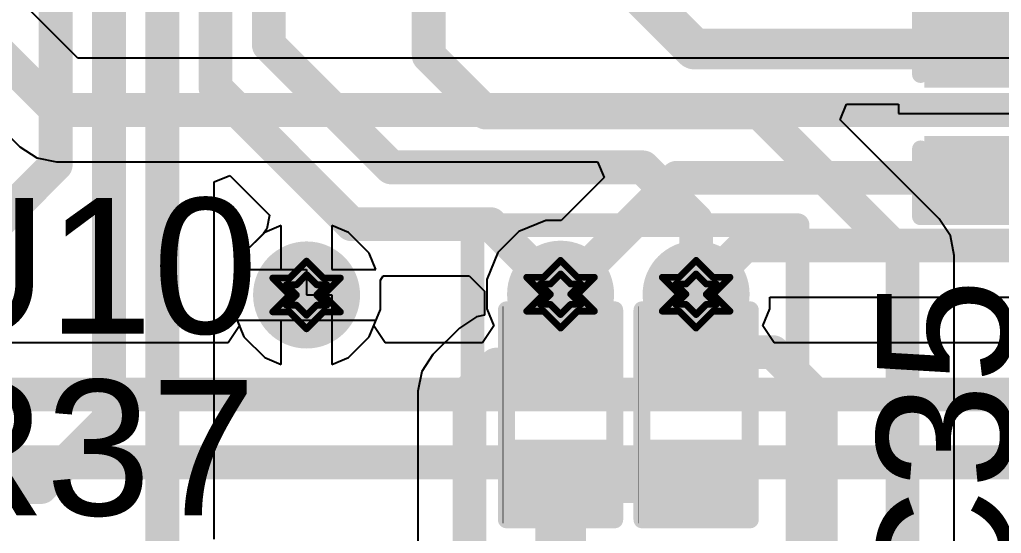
# Model space of a CAD drawing. Header units: inches. Extents: x -18 to 237, y -41 to 211.
# Drawn here: x 19.28 to 26.65, y 47.25 to 51.1 of the extents above; entities that cross this region are included whole.
import ezdxf

# ---------------------------------------------------------------- set-up
doc = ezdxf.new("R2010")
doc.units = ezdxf.units.IN
for name, color, linetype in [('Bottom Layer', 5, 'Continuous'), ('Bottom Solder', 6, 'Continuous'), ('Drill Drawing', 1, 'Continuous'), ('Top Layer', 1, 'Continuous'), ('Top Overlay', 2, 'Continuous'), ('Top Paste', 8, 'Continuous'), ('Top Solder', 216, 'Continuous'), ('Via Holes', 16, 'Continuous')]:
    doc.layers.add(name, color=color, linetype=linetype)
doc.styles.add('Arial', font='', dxfattribs={"height": 0.2})
doc.styles.get('Arial').set_extended_font_data('Arial')

# ---------------------------------------------------------------- blocks, each defined once
blk = doc.blocks.new('R___0402_50')
at = {"layer": 'Top Layer'}
for points in [[(-0.6985, -0.3175), (-0.6985, 0.3175), (-0.2413, 0.3175), (-0.2413, -0.3175)], [(0.2413, -0.3175), (0.2413, 0.3175), (0.6985, 0.3175), (0.6985, -0.3175)]]:
    blk.add_hatch(color=1, dxfattribs=at).paths.add_polyline_path(points)
at = {"layer": 'Top Paste'}
for points in [[(-0.6985, -0.3175), (-0.6985, 0.3175), (-0.2413, 0.3175), (-0.2413, -0.3175)], [(0.2413, -0.3175), (0.2413, 0.3175), (0.6985, 0.3175), (0.6985, -0.3175)]]:
    blk.add_hatch(color=8, dxfattribs=at).paths.add_polyline_path(points)
at = {"layer": 'Top Solder'}
for points in [[(-0.7535, -0.3725), (-0.7535, 0.3725), (-0.1863, 0.3725), (-0.1863, -0.3725)], [(0.1863, -0.3725), (0.1863, 0.3725), (0.7535, 0.3725), (0.7535, -0.3725)]]:
    blk.add_hatch(color=216, dxfattribs=at).paths.add_polyline_path(points)
at = {"layer": 'Top Overlay'}
for points in [[(0.7874, 0.4064, 0.127, 0.127, 0), (-0.7874, 0.4064, 0.127, 0.127, 0)], [(-0.7874, -0.4064, 0.127, 0.127, 0), (-0.7874, 0.4064, 0.127, 0.127, 0)], [(0.7874, -0.4064, 0.127, 0.127, 0), (0.7874, 0.4064, 0.127, 0.127, 0)], [(0.7874, -0.4064, 0.127, 0.127, 0), (-0.7874, -0.4064, 0.127, 0.127, 0)], [(0.8128, -0.4318, 0.00323, 0.00323, 0), (-0.8128, -0.4318, 0.00323, 0.00323, 0)]]:
    blk.add_lwpolyline(points, format="xyseb", dxfattribs=at)
for points in [[(-0.8191, 0.4064, 0.0635, 0.0635, 1), (-0.7556, 0.4064, 0.0635, 0.0635, 1)], [(-0.8191, 0.4064, 0.0635, 0.0635, 1), (-0.7556, 0.4064, 0.0635, 0.0635, 1)], [(0.7556, 0.4064, 0.0635, 0.0635, 1), (0.8191, 0.4064, 0.0635, 0.0635, 1)], [(0.7556, 0.4064, 0.0635, 0.0635, 1), (0.8191, 0.4064, 0.0635, 0.0635, 1)], [(-0.8191, -0.4064, 0.0635, 0.0635, 1), (-0.7556, -0.4064, 0.0635, 0.0635, 1)], [(-0.8191, -0.4064, 0.0635, 0.0635, 1), (-0.7556, -0.4064, 0.0635, 0.0635, 1)], [(0.7556, -0.4064, 0.0635, 0.0635, 1), (0.8191, -0.4064, 0.0635, 0.0635, 1)], [(0.7556, -0.4064, 0.0635, 0.0635, 1), (0.8191, -0.4064, 0.0635, 0.0635, 1)], [(-0.8136, -0.4318, 0.00161, 0.00161, 1), (-0.812, -0.4318, 0.00161, 0.00161, 1)], [(0.812, -0.4318, 0.00161, 0.00161, 1), (0.8136, -0.4318, 0.00161, 0.00161, 1)]]:
    blk.add_lwpolyline(points, format="xyseb", close=True, dxfattribs=at)
blk = doc.blocks.new('R___0402_51')
at = {"layer": 'Top Layer'}
for points in [[(-0.6985, -0.3175), (-0.6985, 0.3175), (-0.2413, 0.3175), (-0.2413, -0.3175)], [(0.2413, -0.3175), (0.2413, 0.3175), (0.6985, 0.3175), (0.6985, -0.3175)]]:
    blk.add_hatch(color=1, dxfattribs=at).paths.add_polyline_path(points)
at = {"layer": 'Top Paste'}
for points in [[(-0.6985, -0.3175), (-0.6985, 0.3175), (-0.2413, 0.3175), (-0.2413, -0.3175)], [(0.2413, -0.3175), (0.2413, 0.3175), (0.6985, 0.3175), (0.6985, -0.3175)]]:
    blk.add_hatch(color=8, dxfattribs=at).paths.add_polyline_path(points)
at = {"layer": 'Top Solder'}
for points in [[(-0.7535, -0.3725), (-0.7535, 0.3725), (-0.1863, 0.3725), (-0.1863, -0.3725)], [(0.1863, -0.3725), (0.1863, 0.3725), (0.7535, 0.3725), (0.7535, -0.3725)]]:
    blk.add_hatch(color=216, dxfattribs=at).paths.add_polyline_path(points)
at = {"layer": 'Top Overlay'}
for points in [[(0.7874, 0.4064, 0.127, 0.127, 0), (-0.7874, 0.4064, 0.127, 0.127, 0)], [(-0.7874, -0.4064, 0.127, 0.127, 0), (-0.7874, 0.4064, 0.127, 0.127, 0)], [(0.7874, -0.4064, 0.127, 0.127, 0), (0.7874, 0.4064, 0.127, 0.127, 0)], [(0.7874, -0.4064, 0.127, 0.127, 0), (-0.7874, -0.4064, 0.127, 0.127, 0)], [(0.8128, -0.4318, 0.00323, 0.00323, 0), (-0.8128, -0.4318, 0.00323, 0.00323, 0)]]:
    blk.add_lwpolyline(points, format="xyseb", dxfattribs=at)
for points in [[(-0.8191, 0.4064, 0.0635, 0.0635, 1), (-0.7556, 0.4064, 0.0635, 0.0635, 1)], [(-0.8191, 0.4064, 0.0635, 0.0635, 1), (-0.7556, 0.4064, 0.0635, 0.0635, 1)], [(0.7556, 0.4064, 0.0635, 0.0635, 1), (0.8191, 0.4064, 0.0635, 0.0635, 1)], [(0.7556, 0.4064, 0.0635, 0.0635, 1), (0.8191, 0.4064, 0.0635, 0.0635, 1)], [(-0.8191, -0.4064, 0.0635, 0.0635, 1), (-0.7556, -0.4064, 0.0635, 0.0635, 1)], [(-0.8191, -0.4064, 0.0635, 0.0635, 1), (-0.7556, -0.4064, 0.0635, 0.0635, 1)], [(0.7556, -0.4064, 0.0635, 0.0635, 1), (0.8191, -0.4064, 0.0635, 0.0635, 1)], [(0.7556, -0.4064, 0.0635, 0.0635, 1), (0.8191, -0.4064, 0.0635, 0.0635, 1)], [(-0.8136, -0.4318, 0.00161, 0.00161, 1), (-0.812, -0.4318, 0.00161, 0.00161, 1)], [(0.812, -0.4318, 0.00161, 0.00161, 1), (0.8136, -0.4318, 0.00161, 0.00161, 1)]]:
    blk.add_lwpolyline(points, format="xyseb", close=True, dxfattribs=at)
blk = doc.blocks.new('C___0402_129')
at = {"layer": 'Top Layer'}
for points in [[(-0.6985, -0.3175), (-0.6985, 0.3175), (-0.2413, 0.3175), (-0.2413, -0.3175)], [(0.2413, -0.3175), (0.2413, 0.3175), (0.6985, 0.3175), (0.6985, -0.3175)]]:
    blk.add_hatch(color=1, dxfattribs=at).paths.add_polyline_path(points)
at = {"layer": 'Top Paste'}
for points in [[(-0.6985, -0.3175), (-0.6985, 0.3175), (-0.2413, 0.3175), (-0.2413, -0.3175)], [(0.2413, -0.3175), (0.2413, 0.3175), (0.6985, 0.3175), (0.6985, -0.3175)]]:
    blk.add_hatch(color=8, dxfattribs=at).paths.add_polyline_path(points)
at = {"layer": 'Top Solder'}
for points in [[(-0.7585, -0.3775), (-0.7585, 0.3775), (-0.1813, 0.3775), (-0.1813, -0.3775)], [(0.1813, -0.3775), (0.1813, 0.3775), (0.7585, 0.3775), (0.7585, -0.3775)]]:
    blk.add_hatch(color=216, dxfattribs=at).paths.add_polyline_path(points)
at = {"layer": 'Top Overlay'}
for points in [[(-0.7874, 0.4064, 0.127, 0.127, 0), (-0.7874, -0.4064, 0.127, 0.127, 0)], [(-0.7874, 0.4064, 0.127, 0.127, 0), (-0.2794, 0.4064, 0.127, 0.127, 0)], [(0.2794, 0.4064, 0.127, 0.127, 0), (0.7874, 0.4064, 0.127, 0.127, 0)], [(0.7874, 0.4064, 0.127, 0.127, 0), (0.7874, -0.4064, 0.127, 0.127, 0)], [(-0.7874, -0.4064, 0.127, 0.127, 0), (-0.2794, -0.4064, 0.127, 0.127, 0)], [(0.2794, -0.4064, 0.127, 0.127, 0), (0.7874, -0.4064, 0.127, 0.127, 0)]]:
    blk.add_lwpolyline(points, format="xyseb", dxfattribs=at)
for points in [[(-0.8191, 0.4064, 0.0635, 0.0635, 1), (-0.7556, 0.4064, 0.0635, 0.0635, 1)], [(-0.8191, 0.4064, 0.0635, 0.0635, 1), (-0.7556, 0.4064, 0.0635, 0.0635, 1)], [(-0.3111, 0.4064, 0.0635, 0.0635, 1), (-0.2477, 0.4064, 0.0635, 0.0635, 1)], [(0.2477, 0.4064, 0.0635, 0.0635, 1), (0.3111, 0.4064, 0.0635, 0.0635, 1)], [(0.7556, 0.4064, 0.0635, 0.0635, 1), (0.8191, 0.4064, 0.0635, 0.0635, 1)], [(0.7556, 0.4064, 0.0635, 0.0635, 1), (0.8191, 0.4064, 0.0635, 0.0635, 1)], [(-0.8191, -0.4064, 0.0635, 0.0635, 1), (-0.7556, -0.4064, 0.0635, 0.0635, 1)], [(-0.8191, -0.4064, 0.0635, 0.0635, 1), (-0.7556, -0.4064, 0.0635, 0.0635, 1)], [(-0.3111, -0.4064, 0.0635, 0.0635, 1), (-0.2477, -0.4064, 0.0635, 0.0635, 1)], [(0.2477, -0.4064, 0.0635, 0.0635, 1), (0.3111, -0.4064, 0.0635, 0.0635, 1)], [(0.7556, -0.4064, 0.0635, 0.0635, 1), (0.8191, -0.4064, 0.0635, 0.0635, 1)], [(0.7556, -0.4064, 0.0635, 0.0635, 1), (0.8191, -0.4064, 0.0635, 0.0635, 1)]]:
    blk.add_lwpolyline(points, format="xyseb", close=True, dxfattribs=at)

msp = doc.modelspace()

# ---------------------------------------------------------------- hatches: boundary and pattern name
at = {"layer": 'Bottom Layer'}
h = msp.add_hatch(color=5, dxfattribs=at)
edge = h.paths.add_edge_path()
edge.add_arc((21.4347, 49.0351), 0.3, 0, 360)
h = msp.add_hatch(color=5, dxfattribs=at)
edge = h.paths.add_edge_path()
edge.add_arc((23.3413, 49.0406), 0.3, 0, 360)
h = msp.add_hatch(color=5, dxfattribs=at)
edge = h.paths.add_edge_path()
edge.add_arc((24.3586, 49.0406), 0.3, 0, 360)
at = {"layer": 'Bottom Solder'}
h = msp.add_hatch(color=6, dxfattribs=at)
edge = h.paths.add_edge_path()
edge.add_arc((21.4347, 49.0351), 0.4016, 0, 360)
h = msp.add_hatch(color=6, dxfattribs=at)
edge = h.paths.add_edge_path()
edge.add_arc((23.3413, 49.0406), 0.4016, 0, 360)
h = msp.add_hatch(color=6, dxfattribs=at)
edge = h.paths.add_edge_path()
edge.add_arc((24.3586, 49.0406), 0.4016, 0, 360)
at = {"layer": 'Top Layer'}
h = msp.add_hatch(color=1, dxfattribs=at)
edge = h.paths.add_edge_path()
edge.add_arc((21.4347, 49.0351), 0.3, 0, 360)
h = msp.add_hatch(color=1, dxfattribs=at)
edge = h.paths.add_edge_path()
edge.add_arc((23.3413, 49.0406), 0.3, 0, 360)
h = msp.add_hatch(color=1, dxfattribs=at)
edge = h.paths.add_edge_path()
edge.add_arc((24.3586, 49.0406), 0.3, 0, 360)
at = {"layer": 'Top Solder'}
h = msp.add_hatch(color=216, dxfattribs=at)
edge = h.paths.add_edge_path()
edge.add_arc((21.4347, 49.0351), 0.4016, 0, 360)
h = msp.add_hatch(color=216, dxfattribs=at)
edge = h.paths.add_edge_path()
edge.add_arc((23.3413, 49.0406), 0.4016, 0, 360)
h = msp.add_hatch(color=216, dxfattribs=at)
edge = h.paths.add_edge_path()
edge.add_arc((24.3586, 49.0406), 0.4016, 0, 360)
at = {"layer": 'Via Holes'}
h = msp.add_hatch(color=7, dxfattribs=at)
edge = h.paths.add_edge_path()
edge.add_arc((21.4347, 49.0351), 0.15, 0, 360)
h = msp.add_hatch(color=7, dxfattribs=at)
edge = h.paths.add_edge_path()
edge.add_arc((23.3413, 49.0406), 0.15, 0, 360)
h = msp.add_hatch(color=7, dxfattribs=at)
edge = h.paths.add_edge_path()
edge.add_arc((24.3586, 49.0406), 0.15, 0, 360)

# ---------------------------------------------------------------- linework, layer by layer
at = {"layer": 'Bottom Layer'}
for p, q in [((19.7189, 50.8105), (19.2503, 51.2791)), ((18.5871, 50.8435), (19.2833, 50.1473)), ((31.4855, 50.8105), (19.7189, 50.8105)), ((19.2833, 50.1473), (19.4093, 50.0631)), ((19.4093, 50.0631), (19.558, 50.0335)), ((19.558, 50.0335), (23.6189, 50.0335)), ((23.6189, 50.0335), (23.6675, 49.9162)), ((23.6675, 49.9162), (23.3459, 49.5946)), ((23.2311, 49.5946), (23.0275, 49.5103)), ((23.3459, 49.5946), (23.2311, 49.5946)), ((21.2442, 49.5559), (21.1209, 49.5048)), ((21.2442, 49.2256), (21.2442, 49.5559)), ((21.7485, 49.5048), (21.6252, 49.5559)), ((21.6252, 49.5559), (21.6252, 49.2256)), ((21.1209, 49.5048), (20.9651, 49.349)), ((21.9044, 49.349), (21.7485, 49.5048)), ((23.0275, 49.5103), (22.8716, 49.3544)), ((20.9651, 49.349), (20.914, 49.2256)), ((21.9555, 49.2256), (21.9044, 49.349)), ((22.8716, 49.3544), (22.7873, 49.1508)), ((20.914, 49.2256), (21.2442, 49.2256)), ((21.6252, 49.2256), (21.9555, 49.2256)), ((22.7873, 49.1508), (22.7873, 48.9304)), ((24.9126, 48.9304), (24.9126, 49.0175)), ((24.9126, 49.0175), (30.8923, 49.0175)), ((22.7873, 48.9304), (22.8396, 48.8043)), ((24.8604, 48.8043), (24.9126, 48.9304)), ((20.9307, 48.8043), (20.8458, 48.6773)), ((21.9555, 48.8446), (20.914, 48.8446)), ((20.914, 48.8446), (20.9307, 48.8043)), ((21.9387, 48.8043), (21.9555, 48.8446)), ((22.0236, 48.6773), (21.9387, 48.8043)), ((22.8396, 48.8043), (22.7552, 48.6773)), ((24.9447, 48.6773), (24.8604, 48.8043)), ((20.8458, 48.6773), (17.8108, 48.6773)), ((22.7552, 48.6773), (22.0236, 48.6773)), ((30.7259, 48.6773), (24.9447, 48.6773))]:
    msp.add_line(p, q, dxfattribs=at)
for points in [[(18.8618, 51.1182, 0.254, 0.254, 0), (19.558, 50.422, 0.254, 0.254, 0)], [(19.558, 50.422, 0.254, 0.254, 0), (41.148, 50.422, 0.254, 0.254, 0)], [(23.3413, 49.0406, 0.254, 0.254, 0), (24.2147, 49.914, 0.254, 0.254, 0)], [(24.2147, 49.914, 0.254, 0.254, 0), (41.2518, 49.914, 0.254, 0.254, 0)], [(24.3586, 49.0406, 0.254, 0.254, 0), (24.724, 49.406, 0.254, 0.254, 0)], [(24.724, 49.406, 0.254, 0.254, 0), (41.3992, 49.406, 0.254, 0.254, 0)], [(17.6499, 48.2888, 0.254, 0.254, 0), (30.8868, 48.2888, 0.254, 0.254, 0)], [(17.3123, 47.7802, 0.254, 0.254, 0), (31.75, 47.7802, 0.254, 0.254, 0)]]:
    msp.add_lwpolyline(points, format="xyseb", dxfattribs=at)
for points in [[(19.4945, 50.422, 0.127, 0.127, 1), (19.6215, 50.422, 0.127, 0.127, 1)], [(19.4945, 50.422, 0.127, 0.127, 1), (19.6215, 50.422, 0.127, 0.127, 1)], [(24.1512, 49.914, 0.127, 0.127, 1), (24.2782, 49.914, 0.127, 0.127, 1)], [(24.1512, 49.914, 0.127, 0.127, 1), (24.2782, 49.914, 0.127, 0.127, 1)], [(24.6605, 49.406, 0.127, 0.127, 1), (24.7875, 49.406, 0.127, 0.127, 1)], [(24.6605, 49.406, 0.127, 0.127, 1), (24.7875, 49.406, 0.127, 0.127, 1)], [(23.2778, 49.0406, 0.127, 0.127, 1), (23.4048, 49.0406, 0.127, 0.127, 1)], [(24.2951, 49.0406, 0.127, 0.127, 1), (24.4221, 49.0406, 0.127, 0.127, 1)]]:
    msp.add_lwpolyline(points, format="xyseb", close=True, dxfattribs=at)
at = {"layer": 'Drill Drawing'}
for points in [[(21.3077, 49.1621, 0.0508, 0.0508, 0), (21.4347, 49.2891, 0.0508, 0.0508, 0)], [(21.4347, 49.2891, 0.0508, 0.0508, 0), (21.5617, 49.1621, 0.0508, 0.0508, 0)], [(23.2143, 49.1676, 0.0508, 0.0508, 0), (23.3413, 49.2946, 0.0508, 0.0508, 0)], [(23.3413, 49.2946, 0.0508, 0.0508, 0), (23.4683, 49.1676, 0.0508, 0.0508, 0)], [(24.2316, 49.1676, 0.0508, 0.0508, 0), (24.3586, 49.2946, 0.0508, 0.0508, 0)], [(24.3586, 49.2946, 0.0508, 0.0508, 0), (24.4856, 49.1676, 0.0508, 0.0508, 0)], [(21.1807, 49.1621, 0.0508, 0.0508, 0), (21.3077, 49.0351, 0.0508, 0.0508, 0)], [(21.1807, 49.1621, 0.0508, 0.0508, 0), (21.3077, 49.1621, 0.0508, 0.0508, 0)], [(21.3585, 49.1113, 0.0508, 0.0508, 0), (21.4347, 49.1875, 0.0508, 0.0508, 0)], [(21.4347, 49.1875, 0.0508, 0.0508, 0), (21.5109, 49.1113, 0.0508, 0.0508, 0)], [(21.5617, 49.1621, 0.0508, 0.0508, 0), (21.6887, 49.1621, 0.0508, 0.0508, 0)], [(21.5617, 49.0351, 0.0508, 0.0508, 0), (21.6887, 49.1621, 0.0508, 0.0508, 0)], [(23.0873, 49.1676, 0.0508, 0.0508, 0), (23.2143, 49.0406, 0.0508, 0.0508, 0)], [(23.0873, 49.1676, 0.0508, 0.0508, 0), (23.2143, 49.1676, 0.0508, 0.0508, 0)], [(23.2651, 49.1168, 0.0508, 0.0508, 0), (23.3413, 49.193, 0.0508, 0.0508, 0)], [(23.3413, 49.193, 0.0508, 0.0508, 0), (23.4175, 49.1168, 0.0508, 0.0508, 0)], [(23.4683, 49.1676, 0.0508, 0.0508, 0), (23.5953, 49.1676, 0.0508, 0.0508, 0)], [(23.4683, 49.0406, 0.0508, 0.0508, 0), (23.5953, 49.1676, 0.0508, 0.0508, 0)], [(24.1046, 49.1676, 0.0508, 0.0508, 0), (24.2316, 49.0406, 0.0508, 0.0508, 0)], [(24.1046, 49.1676, 0.0508, 0.0508, 0), (24.2316, 49.1676, 0.0508, 0.0508, 0)], [(24.2824, 49.1168, 0.0508, 0.0508, 0), (24.3586, 49.193, 0.0508, 0.0508, 0)], [(24.3586, 49.193, 0.0508, 0.0508, 0), (24.4348, 49.1168, 0.0508, 0.0508, 0)], [(24.4856, 49.1676, 0.0508, 0.0508, 0), (24.6126, 49.1676, 0.0508, 0.0508, 0)], [(24.4856, 49.0406, 0.0508, 0.0508, 0), (24.6126, 49.1676, 0.0508, 0.0508, 0)], [(21.2823, 49.1113, 0.0508, 0.0508, 0), (21.3585, 49.0351, 0.0508, 0.0508, 0)], [(21.2823, 49.1113, 0.0508, 0.0508, 0), (21.3585, 49.1113, 0.0508, 0.0508, 0)], [(21.5109, 49.1113, 0.0508, 0.0508, 0), (21.5871, 49.1113, 0.0508, 0.0508, 0)], [(21.5109, 49.0351, 0.0508, 0.0508, 0), (21.5871, 49.1113, 0.0508, 0.0508, 0)], [(23.1889, 49.1168, 0.0508, 0.0508, 0), (23.2651, 49.0406, 0.0508, 0.0508, 0)], [(23.1889, 49.1168, 0.0508, 0.0508, 0), (23.2651, 49.1168, 0.0508, 0.0508, 0)], [(23.4175, 49.1168, 0.0508, 0.0508, 0), (23.4937, 49.1168, 0.0508, 0.0508, 0)], [(23.4175, 49.0406, 0.0508, 0.0508, 0), (23.4937, 49.1168, 0.0508, 0.0508, 0)], [(24.2062, 49.1168, 0.0508, 0.0508, 0), (24.2824, 49.0406, 0.0508, 0.0508, 0)], [(24.2062, 49.1168, 0.0508, 0.0508, 0), (24.2824, 49.1168, 0.0508, 0.0508, 0)], [(24.4348, 49.1168, 0.0508, 0.0508, 0), (24.511, 49.1168, 0.0508, 0.0508, 0)], [(24.4348, 49.0406, 0.0508, 0.0508, 0), (24.511, 49.1168, 0.0508, 0.0508, 0)], [(21.1807, 48.9081, 0.0508, 0.0508, 0), (21.3077, 49.0351, 0.0508, 0.0508, 0)], [(21.2823, 48.9589, 0.0508, 0.0508, 0), (21.3585, 49.0351, 0.0508, 0.0508, 0)], [(21.5109, 49.0351, 0.0508, 0.0508, 0), (21.5871, 48.9589, 0.0508, 0.0508, 0)], [(21.5617, 49.0351, 0.0508, 0.0508, 0), (21.6887, 48.9081, 0.0508, 0.0508, 0)], [(23.0873, 48.9136, 0.0508, 0.0508, 0), (23.2143, 49.0406, 0.0508, 0.0508, 0)], [(23.1889, 48.9644, 0.0508, 0.0508, 0), (23.2651, 49.0406, 0.0508, 0.0508, 0)], [(23.4175, 49.0406, 0.0508, 0.0508, 0), (23.4937, 48.9644, 0.0508, 0.0508, 0)], [(23.4683, 49.0406, 0.0508, 0.0508, 0), (23.5953, 48.9136, 0.0508, 0.0508, 0)], [(24.1046, 48.9136, 0.0508, 0.0508, 0), (24.2316, 49.0406, 0.0508, 0.0508, 0)], [(24.2062, 48.9644, 0.0508, 0.0508, 0), (24.2824, 49.0406, 0.0508, 0.0508, 0)], [(24.4348, 49.0406, 0.0508, 0.0508, 0), (24.511, 48.9644, 0.0508, 0.0508, 0)], [(24.4856, 49.0406, 0.0508, 0.0508, 0), (24.6126, 48.9136, 0.0508, 0.0508, 0)], [(21.1807, 48.9081, 0.0508, 0.0508, 0), (21.3077, 48.9081, 0.0508, 0.0508, 0)], [(21.2823, 48.9589, 0.0508, 0.0508, 0), (21.3585, 48.9589, 0.0508, 0.0508, 0)], [(21.3077, 48.9081, 0.0508, 0.0508, 0), (21.4347, 48.7811, 0.0508, 0.0508, 0)], [(21.3585, 48.9589, 0.0508, 0.0508, 0), (21.4347, 48.8827, 0.0508, 0.0508, 0)], [(21.4347, 48.8827, 0.0508, 0.0508, 0), (21.5109, 48.9589, 0.0508, 0.0508, 0)], [(21.4347, 48.7811, 0.0508, 0.0508, 0), (21.5617, 48.9081, 0.0508, 0.0508, 0)], [(21.5109, 48.9589, 0.0508, 0.0508, 0), (21.5871, 48.9589, 0.0508, 0.0508, 0)], [(21.5617, 48.9081, 0.0508, 0.0508, 0), (21.6887, 48.9081, 0.0508, 0.0508, 0)], [(23.0873, 48.9136, 0.0508, 0.0508, 0), (23.2143, 48.9136, 0.0508, 0.0508, 0)], [(23.1889, 48.9644, 0.0508, 0.0508, 0), (23.2651, 48.9644, 0.0508, 0.0508, 0)], [(23.2143, 48.9136, 0.0508, 0.0508, 0), (23.3413, 48.7866, 0.0508, 0.0508, 0)], [(23.2651, 48.9644, 0.0508, 0.0508, 0), (23.3413, 48.8882, 0.0508, 0.0508, 0)], [(23.3413, 48.8882, 0.0508, 0.0508, 0), (23.4175, 48.9644, 0.0508, 0.0508, 0)], [(23.3413, 48.7866, 0.0508, 0.0508, 0), (23.4683, 48.9136, 0.0508, 0.0508, 0)], [(23.4175, 48.9644, 0.0508, 0.0508, 0), (23.4937, 48.9644, 0.0508, 0.0508, 0)], [(23.4683, 48.9136, 0.0508, 0.0508, 0), (23.5953, 48.9136, 0.0508, 0.0508, 0)], [(24.1046, 48.9136, 0.0508, 0.0508, 0), (24.2316, 48.9136, 0.0508, 0.0508, 0)], [(24.2062, 48.9644, 0.0508, 0.0508, 0), (24.2824, 48.9644, 0.0508, 0.0508, 0)], [(24.2316, 48.9136, 0.0508, 0.0508, 0), (24.3586, 48.7866, 0.0508, 0.0508, 0)], [(24.2824, 48.9644, 0.0508, 0.0508, 0), (24.3586, 48.8882, 0.0508, 0.0508, 0)], [(24.3586, 48.8882, 0.0508, 0.0508, 0), (24.4348, 48.9644, 0.0508, 0.0508, 0)], [(24.3586, 48.7866, 0.0508, 0.0508, 0), (24.4856, 48.9136, 0.0508, 0.0508, 0)], [(24.4348, 48.9644, 0.0508, 0.0508, 0), (24.511, 48.9644, 0.0508, 0.0508, 0)], [(24.4856, 48.9136, 0.0508, 0.0508, 0), (24.6126, 48.9136, 0.0508, 0.0508, 0)]]:
    msp.add_lwpolyline(points, format="xyseb", dxfattribs=at)
for points in [[(21.422, 49.2891, 0.0254, 0.0254, 1), (21.4474, 49.2891, 0.0254, 0.0254, 1)], [(21.422, 49.2891, 0.0254, 0.0254, 1), (21.4474, 49.2891, 0.0254, 0.0254, 1)], [(23.3286, 49.2946, 0.0254, 0.0254, 1), (23.354, 49.2946, 0.0254, 0.0254, 1)], [(23.3286, 49.2946, 0.0254, 0.0254, 1), (23.354, 49.2946, 0.0254, 0.0254, 1)], [(24.3459, 49.2946, 0.0254, 0.0254, 1), (24.3713, 49.2946, 0.0254, 0.0254, 1)], [(24.3459, 49.2946, 0.0254, 0.0254, 1), (24.3713, 49.2946, 0.0254, 0.0254, 1)], [(21.168, 49.1621, 0.0254, 0.0254, 1), (21.1934, 49.1621, 0.0254, 0.0254, 1)], [(21.168, 49.1621, 0.0254, 0.0254, 1), (21.1934, 49.1621, 0.0254, 0.0254, 1)], [(21.295, 49.1621, 0.0254, 0.0254, 1), (21.3204, 49.1621, 0.0254, 0.0254, 1)], [(21.295, 49.1621, 0.0254, 0.0254, 1), (21.3204, 49.1621, 0.0254, 0.0254, 1)], [(21.422, 49.1875, 0.0254, 0.0254, 1), (21.4474, 49.1875, 0.0254, 0.0254, 1)], [(21.422, 49.1875, 0.0254, 0.0254, 1), (21.4474, 49.1875, 0.0254, 0.0254, 1)], [(21.549, 49.1621, 0.0254, 0.0254, 1), (21.5744, 49.1621, 0.0254, 0.0254, 1)], [(21.549, 49.1621, 0.0254, 0.0254, 1), (21.5744, 49.1621, 0.0254, 0.0254, 1)], [(21.676, 49.1621, 0.0254, 0.0254, 1), (21.7014, 49.1621, 0.0254, 0.0254, 1)], [(21.676, 49.1621, 0.0254, 0.0254, 1), (21.7014, 49.1621, 0.0254, 0.0254, 1)], [(23.0746, 49.1676, 0.0254, 0.0254, 1), (23.1, 49.1676, 0.0254, 0.0254, 1)], [(23.0746, 49.1676, 0.0254, 0.0254, 1), (23.1, 49.1676, 0.0254, 0.0254, 1)], [(23.2016, 49.1676, 0.0254, 0.0254, 1), (23.227, 49.1676, 0.0254, 0.0254, 1)], [(23.2016, 49.1676, 0.0254, 0.0254, 1), (23.227, 49.1676, 0.0254, 0.0254, 1)], [(23.3286, 49.193, 0.0254, 0.0254, 1), (23.354, 49.193, 0.0254, 0.0254, 1)], [(23.3286, 49.193, 0.0254, 0.0254, 1), (23.354, 49.193, 0.0254, 0.0254, 1)], [(23.4556, 49.1676, 0.0254, 0.0254, 1), (23.481, 49.1676, 0.0254, 0.0254, 1)], [(23.4556, 49.1676, 0.0254, 0.0254, 1), (23.481, 49.1676, 0.0254, 0.0254, 1)], [(23.5826, 49.1676, 0.0254, 0.0254, 1), (23.608, 49.1676, 0.0254, 0.0254, 1)], [(23.5826, 49.1676, 0.0254, 0.0254, 1), (23.608, 49.1676, 0.0254, 0.0254, 1)], [(24.0919, 49.1676, 0.0254, 0.0254, 1), (24.1173, 49.1676, 0.0254, 0.0254, 1)], [(24.0919, 49.1676, 0.0254, 0.0254, 1), (24.1173, 49.1676, 0.0254, 0.0254, 1)], [(24.2189, 49.1676, 0.0254, 0.0254, 1), (24.2443, 49.1676, 0.0254, 0.0254, 1)], [(24.2189, 49.1676, 0.0254, 0.0254, 1), (24.2443, 49.1676, 0.0254, 0.0254, 1)], [(24.3459, 49.193, 0.0254, 0.0254, 1), (24.3713, 49.193, 0.0254, 0.0254, 1)], [(24.3459, 49.193, 0.0254, 0.0254, 1), (24.3713, 49.193, 0.0254, 0.0254, 1)], [(24.4729, 49.1676, 0.0254, 0.0254, 1), (24.4983, 49.1676, 0.0254, 0.0254, 1)], [(24.4729, 49.1676, 0.0254, 0.0254, 1), (24.4983, 49.1676, 0.0254, 0.0254, 1)], [(24.5999, 49.1676, 0.0254, 0.0254, 1), (24.6253, 49.1676, 0.0254, 0.0254, 1)], [(24.5999, 49.1676, 0.0254, 0.0254, 1), (24.6253, 49.1676, 0.0254, 0.0254, 1)], [(21.2696, 49.1113, 0.0254, 0.0254, 1), (21.295, 49.1113, 0.0254, 0.0254, 1)], [(21.2696, 49.1113, 0.0254, 0.0254, 1), (21.295, 49.1113, 0.0254, 0.0254, 1)], [(21.3458, 49.1113, 0.0254, 0.0254, 1), (21.3712, 49.1113, 0.0254, 0.0254, 1)], [(21.3458, 49.1113, 0.0254, 0.0254, 1), (21.3712, 49.1113, 0.0254, 0.0254, 1)], [(21.4982, 49.1113, 0.0254, 0.0254, 1), (21.5236, 49.1113, 0.0254, 0.0254, 1)], [(21.4982, 49.1113, 0.0254, 0.0254, 1), (21.5236, 49.1113, 0.0254, 0.0254, 1)], [(21.5744, 49.1113, 0.0254, 0.0254, 1), (21.5998, 49.1113, 0.0254, 0.0254, 1)], [(21.5744, 49.1113, 0.0254, 0.0254, 1), (21.5998, 49.1113, 0.0254, 0.0254, 1)], [(23.1762, 49.1168, 0.0254, 0.0254, 1), (23.2016, 49.1168, 0.0254, 0.0254, 1)], [(23.1762, 49.1168, 0.0254, 0.0254, 1), (23.2016, 49.1168, 0.0254, 0.0254, 1)], [(23.2524, 49.1168, 0.0254, 0.0254, 1), (23.2778, 49.1168, 0.0254, 0.0254, 1)], [(23.2524, 49.1168, 0.0254, 0.0254, 1), (23.2778, 49.1168, 0.0254, 0.0254, 1)], [(23.4048, 49.1168, 0.0254, 0.0254, 1), (23.4302, 49.1168, 0.0254, 0.0254, 1)], [(23.4048, 49.1168, 0.0254, 0.0254, 1), (23.4302, 49.1168, 0.0254, 0.0254, 1)], [(23.481, 49.1168, 0.0254, 0.0254, 1), (23.5064, 49.1168, 0.0254, 0.0254, 1)], [(23.481, 49.1168, 0.0254, 0.0254, 1), (23.5064, 49.1168, 0.0254, 0.0254, 1)], [(24.1935, 49.1168, 0.0254, 0.0254, 1), (24.2189, 49.1168, 0.0254, 0.0254, 1)], [(24.1935, 49.1168, 0.0254, 0.0254, 1), (24.2189, 49.1168, 0.0254, 0.0254, 1)], [(24.2697, 49.1168, 0.0254, 0.0254, 1), (24.2951, 49.1168, 0.0254, 0.0254, 1)], [(24.2697, 49.1168, 0.0254, 0.0254, 1), (24.2951, 49.1168, 0.0254, 0.0254, 1)], [(24.4221, 49.1168, 0.0254, 0.0254, 1), (24.4475, 49.1168, 0.0254, 0.0254, 1)], [(24.4221, 49.1168, 0.0254, 0.0254, 1), (24.4475, 49.1168, 0.0254, 0.0254, 1)], [(24.4983, 49.1168, 0.0254, 0.0254, 1), (24.5237, 49.1168, 0.0254, 0.0254, 1)], [(24.4983, 49.1168, 0.0254, 0.0254, 1), (24.5237, 49.1168, 0.0254, 0.0254, 1)], [(21.295, 49.0351, 0.0254, 0.0254, 1), (21.3204, 49.0351, 0.0254, 0.0254, 1)], [(21.295, 49.0351, 0.0254, 0.0254, 1), (21.3204, 49.0351, 0.0254, 0.0254, 1)], [(21.3458, 49.0351, 0.0254, 0.0254, 1), (21.3712, 49.0351, 0.0254, 0.0254, 1)], [(21.3458, 49.0351, 0.0254, 0.0254, 1), (21.3712, 49.0351, 0.0254, 0.0254, 1)], [(21.4982, 49.0351, 0.0254, 0.0254, 1), (21.5236, 49.0351, 0.0254, 0.0254, 1)], [(21.4982, 49.0351, 0.0254, 0.0254, 1), (21.5236, 49.0351, 0.0254, 0.0254, 1)], [(21.549, 49.0351, 0.0254, 0.0254, 1), (21.5744, 49.0351, 0.0254, 0.0254, 1)], [(21.549, 49.0351, 0.0254, 0.0254, 1), (21.5744, 49.0351, 0.0254, 0.0254, 1)], [(23.2016, 49.0406, 0.0254, 0.0254, 1), (23.227, 49.0406, 0.0254, 0.0254, 1)], [(23.2016, 49.0406, 0.0254, 0.0254, 1), (23.227, 49.0406, 0.0254, 0.0254, 1)], [(23.2524, 49.0406, 0.0254, 0.0254, 1), (23.2778, 49.0406, 0.0254, 0.0254, 1)], [(23.2524, 49.0406, 0.0254, 0.0254, 1), (23.2778, 49.0406, 0.0254, 0.0254, 1)], [(23.4048, 49.0406, 0.0254, 0.0254, 1), (23.4302, 49.0406, 0.0254, 0.0254, 1)], [(23.4048, 49.0406, 0.0254, 0.0254, 1), (23.4302, 49.0406, 0.0254, 0.0254, 1)], [(23.4556, 49.0406, 0.0254, 0.0254, 1), (23.481, 49.0406, 0.0254, 0.0254, 1)], [(23.4556, 49.0406, 0.0254, 0.0254, 1), (23.481, 49.0406, 0.0254, 0.0254, 1)], [(24.2189, 49.0406, 0.0254, 0.0254, 1), (24.2443, 49.0406, 0.0254, 0.0254, 1)], [(24.2189, 49.0406, 0.0254, 0.0254, 1), (24.2443, 49.0406, 0.0254, 0.0254, 1)], [(24.2697, 49.0406, 0.0254, 0.0254, 1), (24.2951, 49.0406, 0.0254, 0.0254, 1)], [(24.2697, 49.0406, 0.0254, 0.0254, 1), (24.2951, 49.0406, 0.0254, 0.0254, 1)], [(24.4221, 49.0406, 0.0254, 0.0254, 1), (24.4475, 49.0406, 0.0254, 0.0254, 1)], [(24.4221, 49.0406, 0.0254, 0.0254, 1), (24.4475, 49.0406, 0.0254, 0.0254, 1)], [(24.4729, 49.0406, 0.0254, 0.0254, 1), (24.4983, 49.0406, 0.0254, 0.0254, 1)], [(24.4729, 49.0406, 0.0254, 0.0254, 1), (24.4983, 49.0406, 0.0254, 0.0254, 1)], [(21.168, 48.9081, 0.0254, 0.0254, 1), (21.1934, 48.9081, 0.0254, 0.0254, 1)], [(21.168, 48.9081, 0.0254, 0.0254, 1), (21.1934, 48.9081, 0.0254, 0.0254, 1)], [(21.2696, 48.9589, 0.0254, 0.0254, 1), (21.295, 48.9589, 0.0254, 0.0254, 1)], [(21.2696, 48.9589, 0.0254, 0.0254, 1), (21.295, 48.9589, 0.0254, 0.0254, 1)], [(21.295, 48.9081, 0.0254, 0.0254, 1), (21.3204, 48.9081, 0.0254, 0.0254, 1)], [(21.295, 48.9081, 0.0254, 0.0254, 1), (21.3204, 48.9081, 0.0254, 0.0254, 1)], [(21.3458, 48.9589, 0.0254, 0.0254, 1), (21.3712, 48.9589, 0.0254, 0.0254, 1)], [(21.3458, 48.9589, 0.0254, 0.0254, 1), (21.3712, 48.9589, 0.0254, 0.0254, 1)], [(21.4982, 48.9589, 0.0254, 0.0254, 1), (21.5236, 48.9589, 0.0254, 0.0254, 1)], [(21.4982, 48.9589, 0.0254, 0.0254, 1), (21.5236, 48.9589, 0.0254, 0.0254, 1)], [(21.549, 48.9081, 0.0254, 0.0254, 1), (21.5744, 48.9081, 0.0254, 0.0254, 1)], [(21.549, 48.9081, 0.0254, 0.0254, 1), (21.5744, 48.9081, 0.0254, 0.0254, 1)], [(21.5744, 48.9589, 0.0254, 0.0254, 1), (21.5998, 48.9589, 0.0254, 0.0254, 1)], [(21.5744, 48.9589, 0.0254, 0.0254, 1), (21.5998, 48.9589, 0.0254, 0.0254, 1)], [(21.676, 48.9081, 0.0254, 0.0254, 1), (21.7014, 48.9081, 0.0254, 0.0254, 1)], [(21.676, 48.9081, 0.0254, 0.0254, 1), (21.7014, 48.9081, 0.0254, 0.0254, 1)], [(23.0746, 48.9136, 0.0254, 0.0254, 1), (23.1, 48.9136, 0.0254, 0.0254, 1)], [(23.0746, 48.9136, 0.0254, 0.0254, 1), (23.1, 48.9136, 0.0254, 0.0254, 1)], [(23.1762, 48.9644, 0.0254, 0.0254, 1), (23.2016, 48.9644, 0.0254, 0.0254, 1)], [(23.1762, 48.9644, 0.0254, 0.0254, 1), (23.2016, 48.9644, 0.0254, 0.0254, 1)], [(23.2016, 48.9136, 0.0254, 0.0254, 1), (23.227, 48.9136, 0.0254, 0.0254, 1)], [(23.2016, 48.9136, 0.0254, 0.0254, 1), (23.227, 48.9136, 0.0254, 0.0254, 1)], [(23.2524, 48.9644, 0.0254, 0.0254, 1), (23.2778, 48.9644, 0.0254, 0.0254, 1)], [(23.2524, 48.9644, 0.0254, 0.0254, 1), (23.2778, 48.9644, 0.0254, 0.0254, 1)], [(23.4048, 48.9644, 0.0254, 0.0254, 1), (23.4302, 48.9644, 0.0254, 0.0254, 1)], [(23.4048, 48.9644, 0.0254, 0.0254, 1), (23.4302, 48.9644, 0.0254, 0.0254, 1)], [(23.4556, 48.9136, 0.0254, 0.0254, 1), (23.481, 48.9136, 0.0254, 0.0254, 1)], [(23.4556, 48.9136, 0.0254, 0.0254, 1), (23.481, 48.9136, 0.0254, 0.0254, 1)], [(23.481, 48.9644, 0.0254, 0.0254, 1), (23.5064, 48.9644, 0.0254, 0.0254, 1)], [(23.481, 48.9644, 0.0254, 0.0254, 1), (23.5064, 48.9644, 0.0254, 0.0254, 1)], [(23.5826, 48.9136, 0.0254, 0.0254, 1), (23.608, 48.9136, 0.0254, 0.0254, 1)], [(23.5826, 48.9136, 0.0254, 0.0254, 1), (23.608, 48.9136, 0.0254, 0.0254, 1)], [(24.0919, 48.9136, 0.0254, 0.0254, 1), (24.1173, 48.9136, 0.0254, 0.0254, 1)], [(24.0919, 48.9136, 0.0254, 0.0254, 1), (24.1173, 48.9136, 0.0254, 0.0254, 1)], [(24.1935, 48.9644, 0.0254, 0.0254, 1), (24.2189, 48.9644, 0.0254, 0.0254, 1)], [(24.1935, 48.9644, 0.0254, 0.0254, 1), (24.2189, 48.9644, 0.0254, 0.0254, 1)], [(24.2189, 48.9136, 0.0254, 0.0254, 1), (24.2443, 48.9136, 0.0254, 0.0254, 1)], [(24.2189, 48.9136, 0.0254, 0.0254, 1), (24.2443, 48.9136, 0.0254, 0.0254, 1)], [(24.2697, 48.9644, 0.0254, 0.0254, 1), (24.2951, 48.9644, 0.0254, 0.0254, 1)], [(24.2697, 48.9644, 0.0254, 0.0254, 1), (24.2951, 48.9644, 0.0254, 0.0254, 1)], [(24.4221, 48.9644, 0.0254, 0.0254, 1), (24.4475, 48.9644, 0.0254, 0.0254, 1)], [(24.4221, 48.9644, 0.0254, 0.0254, 1), (24.4475, 48.9644, 0.0254, 0.0254, 1)], [(24.4729, 48.9136, 0.0254, 0.0254, 1), (24.4983, 48.9136, 0.0254, 0.0254, 1)], [(24.4729, 48.9136, 0.0254, 0.0254, 1), (24.4983, 48.9136, 0.0254, 0.0254, 1)], [(24.4983, 48.9644, 0.0254, 0.0254, 1), (24.5237, 48.9644, 0.0254, 0.0254, 1)], [(24.4983, 48.9644, 0.0254, 0.0254, 1), (24.5237, 48.9644, 0.0254, 0.0254, 1)], [(24.5999, 48.9136, 0.0254, 0.0254, 1), (24.6253, 48.9136, 0.0254, 0.0254, 1)], [(24.5999, 48.9136, 0.0254, 0.0254, 1), (24.6253, 48.9136, 0.0254, 0.0254, 1)], [(21.422, 48.8827, 0.0254, 0.0254, 1), (21.4474, 48.8827, 0.0254, 0.0254, 1)], [(21.422, 48.8827, 0.0254, 0.0254, 1), (21.4474, 48.8827, 0.0254, 0.0254, 1)], [(23.3286, 48.8882, 0.0254, 0.0254, 1), (23.354, 48.8882, 0.0254, 0.0254, 1)], [(23.3286, 48.8882, 0.0254, 0.0254, 1), (23.354, 48.8882, 0.0254, 0.0254, 1)], [(24.3459, 48.8882, 0.0254, 0.0254, 1), (24.3713, 48.8882, 0.0254, 0.0254, 1)], [(24.3459, 48.8882, 0.0254, 0.0254, 1), (24.3713, 48.8882, 0.0254, 0.0254, 1)], [(21.422, 48.7811, 0.0254, 0.0254, 1), (21.4474, 48.7811, 0.0254, 0.0254, 1)], [(21.422, 48.7811, 0.0254, 0.0254, 1), (21.4474, 48.7811, 0.0254, 0.0254, 1)], [(23.3286, 48.7866, 0.0254, 0.0254, 1), (23.354, 48.7866, 0.0254, 0.0254, 1)], [(23.3286, 48.7866, 0.0254, 0.0254, 1), (23.354, 48.7866, 0.0254, 0.0254, 1)], [(24.3459, 48.7866, 0.0254, 0.0254, 1), (24.3713, 48.7866, 0.0254, 0.0254, 1)], [(24.3459, 48.7866, 0.0254, 0.0254, 1), (24.3713, 48.7866, 0.0254, 0.0254, 1)]]:
    msp.add_lwpolyline(points, format="xyseb", close=True, dxfattribs=at)
at = {"layer": 'Top Layer'}
for p, q in [((25.44, 50.348), (25.4886, 50.4653)), ((25.4886, 50.4653), (25.8783, 50.4653)), ((25.8783, 50.4653), (25.8783, 50.3971)), ((26.1827, 49.6053), (25.44, 50.348)), ((25.8783, 50.3971), (28.0627, 50.3971)), ((20.7403, 49.8828), (20.8576, 49.9314)), ((20.8576, 49.9314), (21.1555, 49.6335)), ((20.7403, 47.2045), (20.7403, 49.8828)), ((21.1555, 49.6335), (21.1354, 49.532)), ((26.2669, 49.4793), (26.1827, 49.6053)), ((21.1354, 49.532), (21.1127, 49.4966)), ((21.1127, 49.4966), (20.9651, 49.349)), ((26.2965, 49.3306), (26.2669, 49.4793)), ((20.9651, 49.349), (20.914, 49.2256)), ((26.2965, 45.991), (26.2965, 49.3306)), ((20.914, 49.2256), (21.4347, 49.2256)), ((21.4347, 49.2256), (21.4347, 49.0351)), ((21.9887, 49.1453), (22.0103, 49.1776)), ((22.0103, 49.1776), (22.655, 49.1776)), ((22.655, 49.1776), (22.7698, 49.0627)), ((21.9887, 48.9249), (21.9887, 49.1453)), ((21.4347, 49.0351), (21.6252, 49.0351)), ((21.6252, 49.0351), (21.6252, 48.5144)), ((22.7698, 49.0627), (22.7698, 48.8833)), ((21.9044, 48.7213), (21.9887, 48.9249)), ((22.7093, 48.8712), (22.5833, 48.787)), ((22.7698, 48.8833), (22.7093, 48.8712)), ((21.2442, 48.8446), (20.914, 48.8446)), ((20.914, 48.8446), (20.9651, 48.7213)), ((21.2442, 48.5144), (21.2442, 48.8446)), ((22.5833, 48.787), (22.3836, 48.5874)), ((20.9651, 48.7213), (21.1209, 48.5655)), ((21.7485, 48.5655), (21.9044, 48.7213)), ((21.1209, 48.5655), (21.2442, 48.5144)), ((21.6252, 48.5144), (21.7485, 48.5655)), ((22.3836, 48.5874), (22.2994, 48.4614)), ((22.2994, 48.4614), (22.2699, 48.3127)), ((22.2699, 48.3127), (22.2699, 46.3805))]:
    msp.add_line(p, q, dxfattribs=at)
for points in [[(23.5768, 51.6483, 0.3048, 0.3048, 0), (24.3455, 50.8797, 0.3048, 0.3048, 0)], [(19.5518, 50.0124, 0.254, 0.254, 0), (19.5518, 51.5897, 0.254, 0.254, 0)], [(19.9518, 48.1047, 0.254, 0.254, 0), (19.9518, 51.5897, 0.254, 0.254, 0)], [(20.3518, 46.5025, 0.254, 0.254, 0), (20.3518, 51.5897, 0.254, 0.254, 0)], [(20.7518, 50.5866, 0.254, 0.254, 0), (20.7518, 51.5897, 0.254, 0.254, 0)], [(21.1518, 50.9104, 0.254, 0.254, 0), (21.1518, 51.5897, 0.254, 0.254, 0)], [(22.3518, 50.8307, 0.254, 0.254, 0), (22.3518, 51.5897, 0.254, 0.254, 0)], [(21.1518, 50.9104, 0.254, 0.254, 0), (22.0701, 49.9921, 0.254, 0.254, 0)], [(24.3455, 50.8797, 0.3048, 0.3048, 0), (26.4498, 50.8797, 0.3048, 0.3048, 0)], [(26.4498, 50.8797, 0.3048, 0.3048, 0), (27.4912, 50.8797, 0.3048, 0.3048, 0)], [(22.3518, 50.8307, 0.254, 0.254, 0), (22.7788, 50.4038, 0.254, 0.254, 0)], [(20.7518, 50.5866, 0.254, 0.254, 0), (21.7723, 49.566, 0.254, 0.254, 0)], [(22.7788, 50.4038, 0.254, 0.254, 0), (24.8348, 50.4038, 0.254, 0.254, 0)], [(24.8348, 50.4038, 0.254, 0.254, 0), (25.908, 49.3306, 0.254, 0.254, 0)], [(26.4498, 49.9399, 0.508, 0.508, 0), (27.4912, 49.9399, 0.508, 0.508, 0)], [(18.0072, 48.4677, 0.254, 0.254, 0), (19.5518, 50.0124, 0.254, 0.254, 0)], [(22.0701, 49.9921, 0.254, 0.254, 0), (23.9595, 49.9921, 0.254, 0.254, 0)], [(23.9595, 49.9921, 0.254, 0.254, 0), (24.3586, 49.593, 0.254, 0.254, 0)], [(21.7723, 49.566, 0.254, 0.254, 0), (22.8159, 49.566, 0.254, 0.254, 0)], [(22.8159, 49.566, 0.254, 0.254, 0), (23.3413, 49.0406, 0.254, 0.254, 0)], [(24.3586, 49.0406, 0.254, 0.254, 0), (24.3586, 49.593, 0.254, 0.254, 0)], [(25.908, 45.596, 0.254, 0.254, 0), (25.908, 49.3306, 0.254, 0.254, 0)], [(23.3413, 48.6059, 0.254, 0.254, 0), (23.3413, 49.0406, 0.254, 0.254, 0)], [(24.3586, 48.6059, 0.254, 0.254, 0), (24.3586, 49.0406, 0.254, 0.254, 0)], [(23.2477, 48.5123, 0.254, 0.254, 0), (23.3413, 48.6059, 0.254, 0.254, 0)], [(24.3586, 48.6059, 0.254, 0.254, 0), (24.9357, 48.6059, 0.254, 0.254, 0)], [(24.9357, 48.6059, 0.254, 0.254, 0), (25.2939, 48.2477, 0.254, 0.254, 0)], [(22.6583, 48.3127, 0.254, 0.254, 0), (22.858, 48.5123, 0.254, 0.254, 0)], [(22.858, 48.5123, 0.254, 0.254, 0), (23.2477, 48.5123, 0.254, 0.254, 0)], [(22.6583, 46.3805, 0.254, 0.254, 0), (22.6583, 48.3127, 0.254, 0.254, 0)], [(25.2939, 42.1585, 0.254, 0.254, 0), (25.2939, 48.2477, 0.254, 0.254, 0)], [(19.4418, 47.5947, 0.254, 0.254, 0), (19.9518, 48.1047, 0.254, 0.254, 0)], [(23.3413, 46.739, 0.381, 0.381, 0), (23.3413, 47.6661, 0.381, 0.381, 0)], [(23.3413, 47.6661, 0.381, 0.381, 0), (24.3586, 47.6661, 0.381, 0.381, 0)], [(19.0418, 47.5947, 0.254, 0.254, 0), (19.4418, 47.5947, 0.254, 0.254, 0)]]:
    msp.add_lwpolyline(points, format="xyseb", dxfattribs=at)
for points in [[(21.0883, 50.9104, 0.127, 0.127, 1), (21.2153, 50.9104, 0.127, 0.127, 1)], [(21.0883, 50.9104, 0.127, 0.127, 1), (21.2153, 50.9104, 0.127, 0.127, 1)], [(24.2693, 50.8797, 0.1524, 0.1524, 1), (24.4217, 50.8797, 0.1524, 0.1524, 1)], [(24.2693, 50.8797, 0.1524, 0.1524, 1), (24.4217, 50.8797, 0.1524, 0.1524, 1)], [(26.3736, 50.8797, 0.1524, 0.1524, 1), (26.526, 50.8797, 0.1524, 0.1524, 1)], [(26.3736, 50.8797, 0.1524, 0.1524, 1), (26.526, 50.8797, 0.1524, 0.1524, 1)], [(22.2883, 50.8307, 0.127, 0.127, 1), (22.4153, 50.8307, 0.127, 0.127, 1)], [(22.2883, 50.8307, 0.127, 0.127, 1), (22.4153, 50.8307, 0.127, 0.127, 1)], [(20.6883, 50.5866, 0.127, 0.127, 1), (20.8153, 50.5866, 0.127, 0.127, 1)], [(20.6883, 50.5866, 0.127, 0.127, 1), (20.8153, 50.5866, 0.127, 0.127, 1)], [(22.7153, 50.4038, 0.127, 0.127, 1), (22.8423, 50.4038, 0.127, 0.127, 1)], [(22.7153, 50.4038, 0.127, 0.127, 1), (22.8423, 50.4038, 0.127, 0.127, 1)], [(24.7713, 50.4038, 0.127, 0.127, 1), (24.8983, 50.4038, 0.127, 0.127, 1)], [(24.7713, 50.4038, 0.127, 0.127, 1), (24.8983, 50.4038, 0.127, 0.127, 1)], [(26.3228, 49.9399, 0.254, 0.254, 1), (26.5768, 49.9399, 0.254, 0.254, 1)], [(19.4883, 50.0124, 0.127, 0.127, 1), (19.6153, 50.0124, 0.127, 0.127, 1)], [(19.4883, 50.0124, 0.127, 0.127, 1), (19.6153, 50.0124, 0.127, 0.127, 1)], [(22.0066, 49.9921, 0.127, 0.127, 1), (22.1336, 49.9921, 0.127, 0.127, 1)], [(22.0066, 49.9921, 0.127, 0.127, 1), (22.1336, 49.9921, 0.127, 0.127, 1)], [(23.896, 49.9921, 0.127, 0.127, 1), (24.023, 49.9921, 0.127, 0.127, 1)], [(23.896, 49.9921, 0.127, 0.127, 1), (24.023, 49.9921, 0.127, 0.127, 1)], [(21.7088, 49.566, 0.127, 0.127, 1), (21.8358, 49.566, 0.127, 0.127, 1)], [(21.7088, 49.566, 0.127, 0.127, 1), (21.8358, 49.566, 0.127, 0.127, 1)], [(22.7524, 49.566, 0.127, 0.127, 1), (22.8794, 49.566, 0.127, 0.127, 1)], [(22.7524, 49.566, 0.127, 0.127, 1), (22.8794, 49.566, 0.127, 0.127, 1)], [(24.2951, 49.593, 0.127, 0.127, 1), (24.4221, 49.593, 0.127, 0.127, 1)], [(24.2951, 49.593, 0.127, 0.127, 1), (24.4221, 49.593, 0.127, 0.127, 1)], [(25.8445, 49.3306, 0.127, 0.127, 1), (25.9715, 49.3306, 0.127, 0.127, 1)], [(25.8445, 49.3306, 0.127, 0.127, 1), (25.9715, 49.3306, 0.127, 0.127, 1)], [(23.2778, 49.0406, 0.127, 0.127, 1), (23.4048, 49.0406, 0.127, 0.127, 1)], [(23.2778, 49.0406, 0.127, 0.127, 1), (23.4048, 49.0406, 0.127, 0.127, 1)], [(24.2951, 49.0406, 0.127, 0.127, 1), (24.4221, 49.0406, 0.127, 0.127, 1)], [(24.2951, 49.0406, 0.127, 0.127, 1), (24.4221, 49.0406, 0.127, 0.127, 1)], [(23.2778, 48.6059, 0.127, 0.127, 1), (23.4048, 48.6059, 0.127, 0.127, 1)], [(23.2778, 48.6059, 0.127, 0.127, 1), (23.4048, 48.6059, 0.127, 0.127, 1)], [(24.2951, 48.6059, 0.127, 0.127, 1), (24.4221, 48.6059, 0.127, 0.127, 1)], [(24.2951, 48.6059, 0.127, 0.127, 1), (24.4221, 48.6059, 0.127, 0.127, 1)], [(24.8722, 48.6059, 0.127, 0.127, 1), (24.9992, 48.6059, 0.127, 0.127, 1)], [(24.8722, 48.6059, 0.127, 0.127, 1), (24.9992, 48.6059, 0.127, 0.127, 1)], [(22.7945, 48.5123, 0.127, 0.127, 1), (22.9215, 48.5123, 0.127, 0.127, 1)], [(22.7945, 48.5123, 0.127, 0.127, 1), (22.9215, 48.5123, 0.127, 0.127, 1)], [(23.1842, 48.5123, 0.127, 0.127, 1), (23.3112, 48.5123, 0.127, 0.127, 1)], [(23.1842, 48.5123, 0.127, 0.127, 1), (23.3112, 48.5123, 0.127, 0.127, 1)], [(22.5948, 48.3127, 0.127, 0.127, 1), (22.7218, 48.3127, 0.127, 0.127, 1)], [(22.5948, 48.3127, 0.127, 0.127, 1), (22.7218, 48.3127, 0.127, 0.127, 1)], [(25.2304, 48.2477, 0.127, 0.127, 1), (25.3574, 48.2477, 0.127, 0.127, 1)], [(25.2304, 48.2477, 0.127, 0.127, 1), (25.3574, 48.2477, 0.127, 0.127, 1)], [(19.8883, 48.1047, 0.127, 0.127, 1), (20.0153, 48.1047, 0.127, 0.127, 1)], [(19.8883, 48.1047, 0.127, 0.127, 1), (20.0153, 48.1047, 0.127, 0.127, 1)], [(23.2461, 47.6661, 0.1905, 0.1905, 1), (23.4366, 47.6661, 0.1905, 0.1905, 1)], [(23.2461, 47.6661, 0.1905, 0.1905, 1), (23.4366, 47.6661, 0.1905, 0.1905, 1)], [(24.2634, 47.6661, 0.1905, 0.1905, 1), (24.4539, 47.6661, 0.1905, 0.1905, 1)], [(19.3783, 47.5947, 0.127, 0.127, 1), (19.5053, 47.5947, 0.127, 0.127, 1)], [(19.3783, 47.5947, 0.127, 0.127, 1), (19.5053, 47.5947, 0.127, 0.127, 1)]]:
    msp.add_lwpolyline(points, format="xyseb", close=True, dxfattribs=at)
at = {"layer": 'Top Overlay'}
for points in [[(22.6807, 49.5584, 0.1778, 0.1778, 0), (25.1206, 49.5584, 0.1778, 0.1778, 0)], [(22.6807, 46.4088, 0.1778, 0.1778, 0), (22.6807, 49.5584, 0.1778, 0.1778, 0)], [(25.1206, 46.1465, 0.1778, 0.1778, 0), (25.1206, 49.5584, 0.1778, 0.1778, 0)]]:
    msp.add_lwpolyline(points, format="xyseb", dxfattribs=at)
for points in [[(22.6363, 49.5584, 0.0889, 0.0889, 1), (22.7252, 49.5584, 0.0889, 0.0889, 1)], [(22.6363, 49.5584, 0.0889, 0.0889, 1), (22.7252, 49.5584, 0.0889, 0.0889, 1)], [(25.0762, 49.5584, 0.0889, 0.0889, 1), (25.1651, 49.5584, 0.0889, 0.0889, 1)], [(25.0762, 49.5584, 0.0889, 0.0889, 1), (25.1651, 49.5584, 0.0889, 0.0889, 1)]]:
    msp.add_lwpolyline(points, format="xyseb", close=True, dxfattribs=at)

# ---------------------------------------------------------------- block references
for name, p, rotation in [('C___0402_129', (26.4498, 50.4098), 90), ('R___0402_51', (23.3413, 48.136), 270), ('R___0402_50', (24.3586, 48.136), 270)]:
    msp.add_blockref(name, p, dxfattribs=dict(rotation=rotation))

# ---------------------------------------------------------------- texts
at = {"layer": 'Top Overlay', "style": 'Arial'}
for s, p in [('U10', (18.4662, 48.7458)), ('R37', (18.4522, 47.3818))]:
    msp.add_text(s, height=1.016, dxfattribs=at).set_placement(p)
msp.add_text('C35', height=1.016, rotation=90, dxfattribs=at).set_placement((26.7314, 46.5549))

doc.saveas('drawing.dxf')
